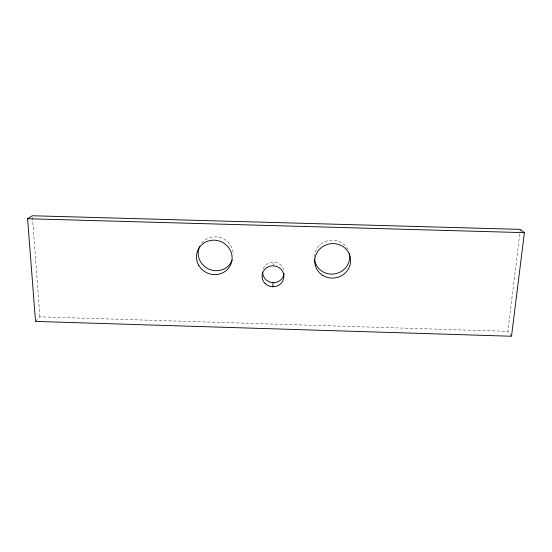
<?xml version="1.0" encoding="UTF-8"?>
<svg xmlns="http://www.w3.org/2000/svg" width="552" height="552" viewBox="0 0 552 552"><rect width="100%" height="100%" fill="white"/><g stroke="black" fill="none" stroke-linecap="round" stroke-linejoin="round"><path stroke-width="0.41" stroke-dasharray="2.76 2.07" d="M273.212 265.843L273.619 262.076M511.511 336.251L507.84 331.352L519.818 233.627M519.922 232.778L520.239 230.232M35.521 321.416L39.916 316.834L507.84 331.352M32.451 217.46L39.916 316.834M314.392 256.749A17.685 16.96 -10.4 0 1 328.226 240.61A17.685 16.96 -10.4 0 1 347.76 249.18M201.756 243.135A17.623 16.843 21.6 0 1 221.352 237.898A17.623 16.843 21.6 0 1 233.248 254.396M263.276 268.803A10.75 10.295 5.9 0 1 274.675 262.159A10.75 10.295 5.9 0 1 284.08 271.384"/><path stroke-width="0.83" d="M272.743 286.757L273.15 282.665M524.4 232.647L511.511 336.251L35.521 321.416L27.6 218.723L32.32 215.749L520.343 229.384L524.4 232.647L27.6 218.723M284.094 273.399A10.75 10.295 5.9 0 1 272.805 282.652A10.75 10.295 5.9 0 1 262.642 272.101M349.312 253.347A17.685 16.96 -10.4 0 1 334.705 273.889A17.685 16.96 -10.4 0 1 314.454 258.964M232.157 260.151A17.623 16.843 21.6 0 1 209.035 269.231A17.623 16.843 21.6 0 1 199.796 246.247M265.05 283.431A10.943 10.46 5.9 0 0 283.466 279.36A10.943 10.46 5.9 0 0 270.425 266.105A10.943 10.46 5.9 0 0 265.05 283.431M322.879 275.448A18.002 17.236 -10.1 0 0 350.623 261.475A18.002 17.236 -10.1 0 0 324.507 245.571A18.002 17.236 -10.1 0 0 322.879 275.448M198.81 265.457A17.933 17.112 21.3 0 0 229.694 266.547A17.933 17.112 21.3 0 0 214.376 240.182A17.933 17.112 21.3 0 0 198.81 265.457"/></g></svg>
